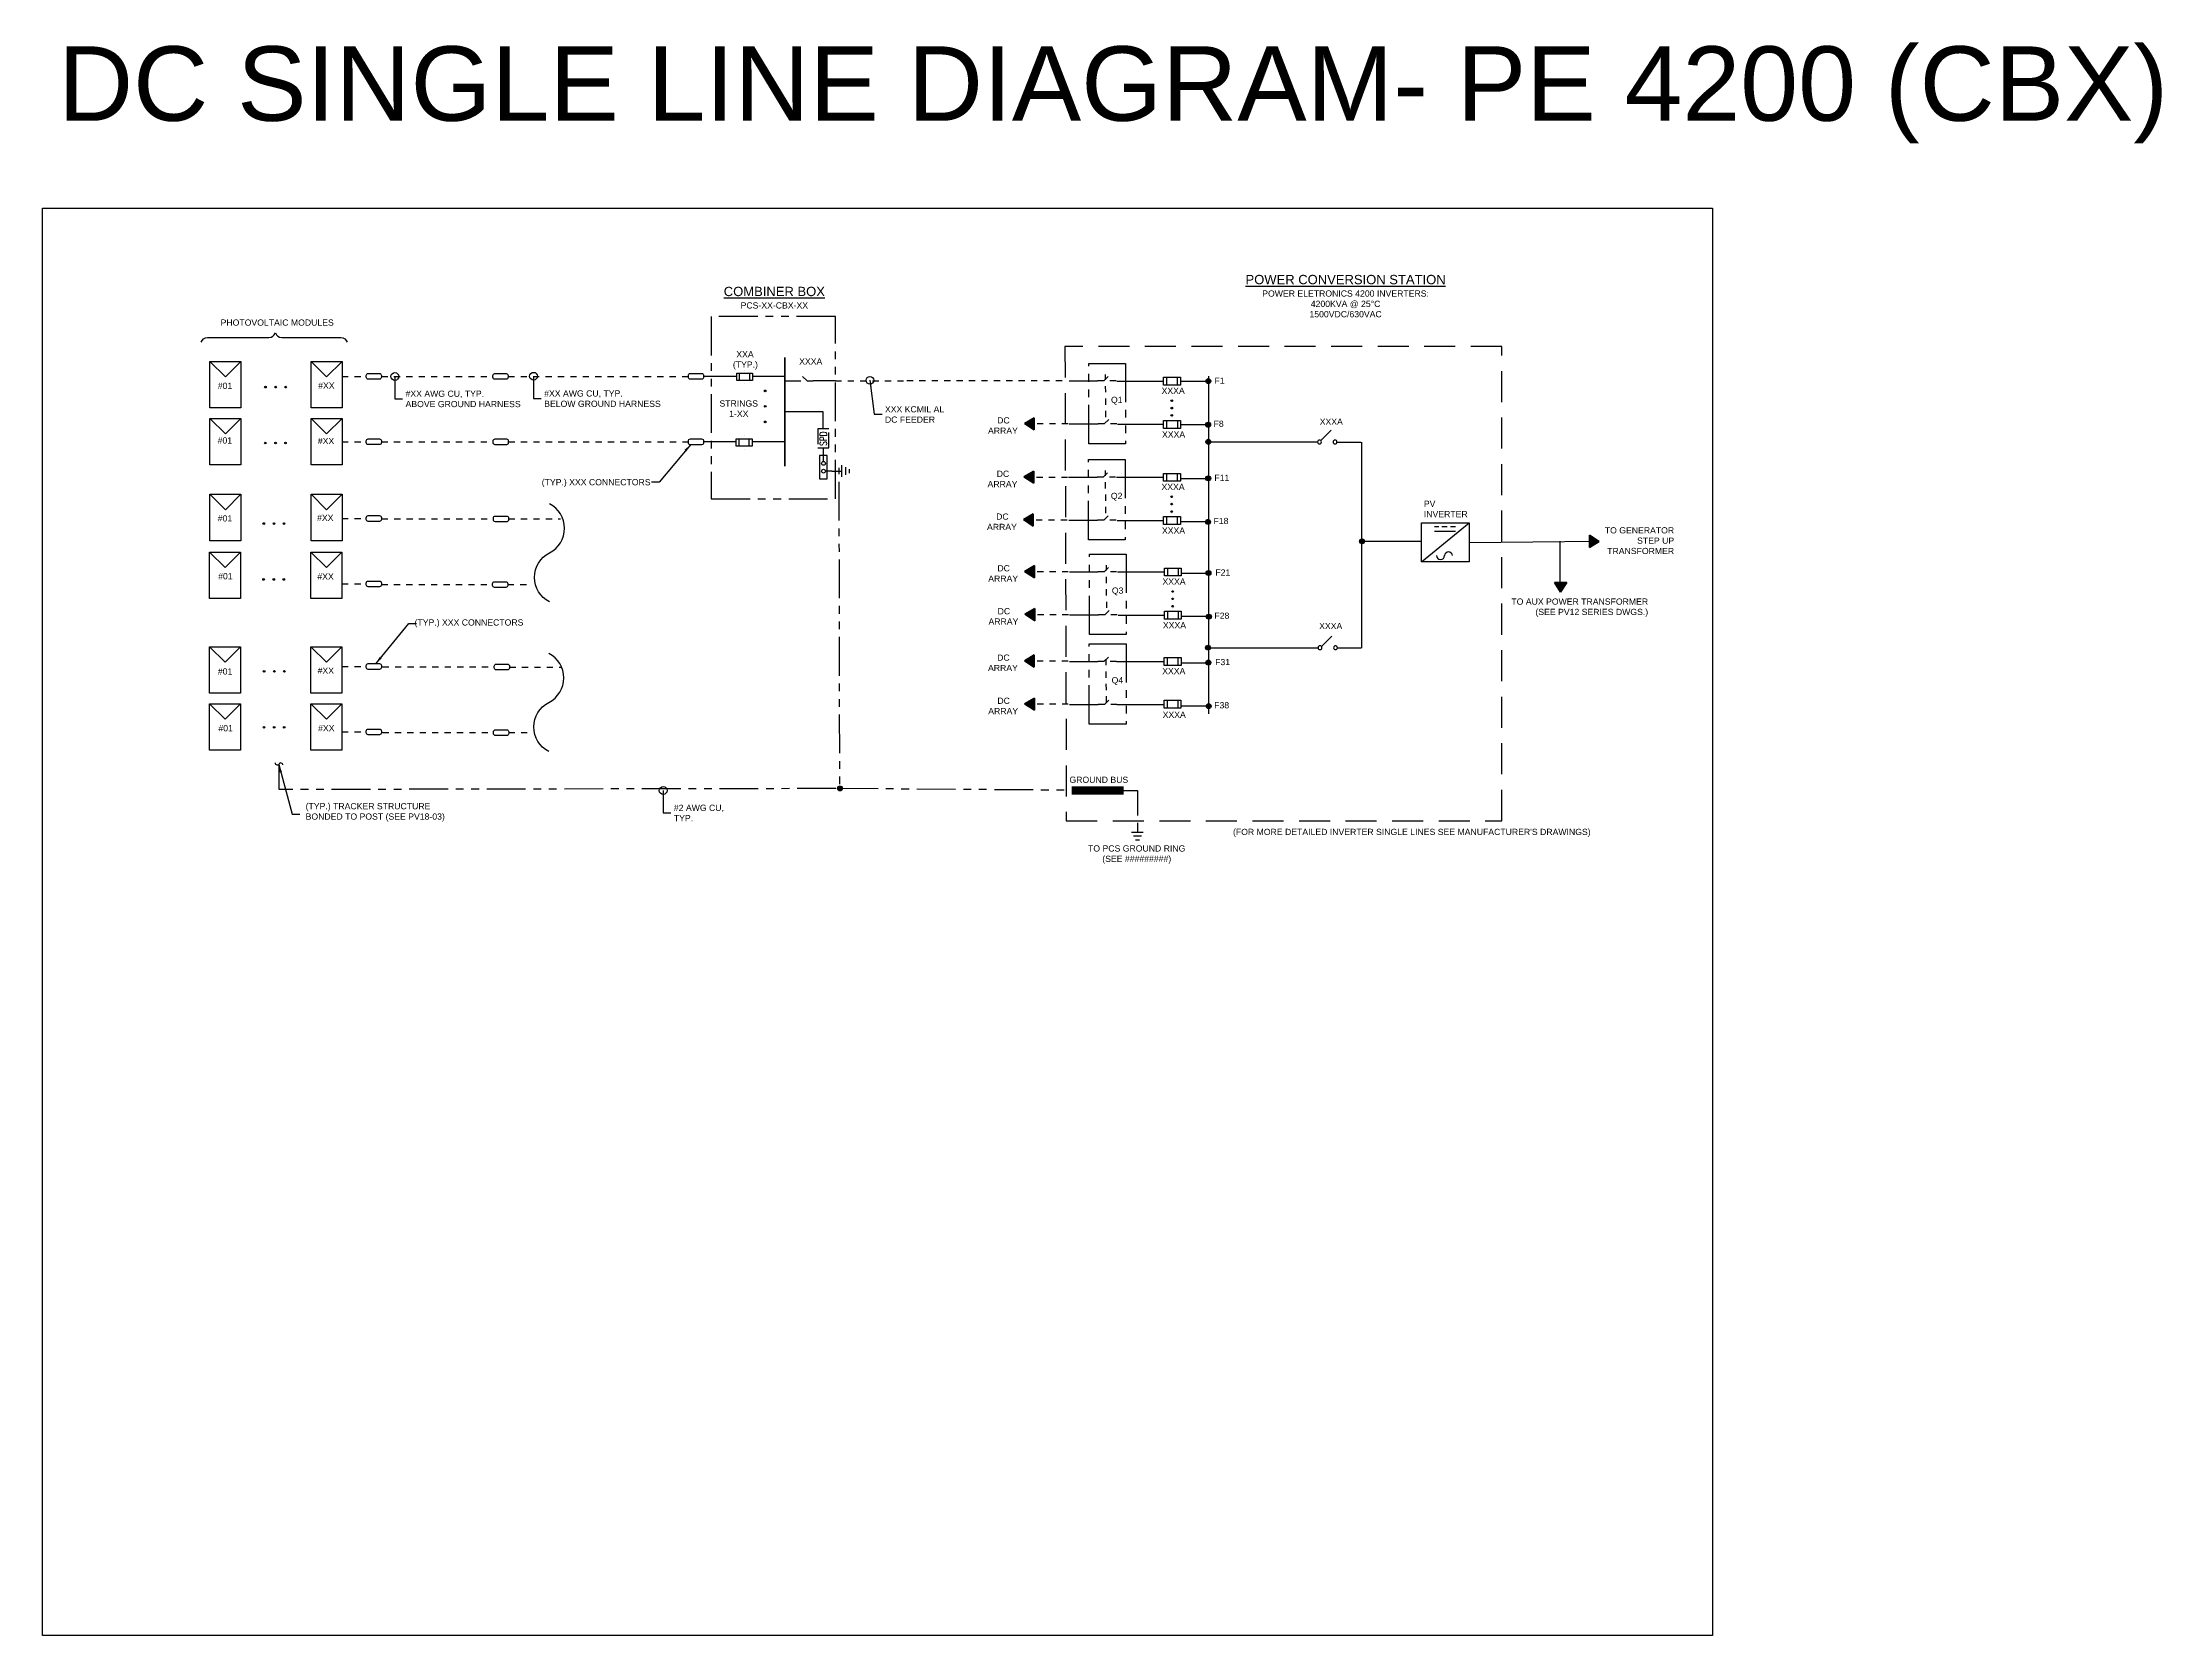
# Model space of a CAD drawing. Header units: feet. Extents: x -17 to 369, y -41 to 98.
# Drawn here: x 334.42 to 368.56, y -0.24 to 25.44 of the extents above; entities that cross this region are included whole.
import ezdxf

# ---------------------------------------------------------------- set-up
doc = ezdxf.new("R2010")
doc.units = ezdxf.units.FT
doc.header["$MEASUREMENT"] = 0
for name, pattern in [('DASHED', [0.75, 0.5, -0.25]), ('DASHED2', [0.375, 0.25, -0.125]), ('HIDDEN', [0.375, 0.25, -0.125]), ('HIDDEN4', [0.0935, 0.0625, -0.031]), ('PHANTOM2', [1.25, 0.625, -0.125, 0.125, -0.125, 0.125, -0.125])]:
    doc.linetypes.add(name, pattern=pattern)
for name, color, linetype in [('E-1LIN', 4, 'Continuous'), ('E-CABL', 133, 'HIDDEN4'), ('E-ELEC-BRDR', 171, 'DASHED2'), ('E-HARN-COMP', 8, 'Continuous'), ('E-HVMV-EQUP', 91, 'Continuous'), ('E-LV-BUS', 32, 'Continuous'), ('E-LV-EQUP', 211, 'Continuous'), ('E-PROD-COND-06F', 4, 'Continuous'), ('E-PROD-COND-06FC', 4, 'Continuous'), ('E-TEXT', 7, 'Continuous'), ('G-ANNO-TEXT', 1, 'Continuous')]:
    doc.layers.add(name, color=color, linetype=linetype)
doc.layers.add('G-TABL', color=7, linetype='Continuous', lineweight=40)
doc.layers.add('PV-PCS BOUNDARY', color=224, linetype='DASHED2', lineweight=90)
doc.styles.add('FSLR_Notes', font='Simplex.shx', dxfattribs={"width": 0.8, "height": 0.109375})
doc.styles.add('NEI-A', font='arial.ttf')
doc.styles.add('T10', font='romans.shx', dxfattribs={"height": 0.1})
doc.dimstyles.new('NEI-A', dxfattribs={"dimtxt": 0.1, "dimasz": 0.125, "dimexe": 0.0625, "dimexo": 0.0625, "dimgap": 0.0625, "dimtad": 0, "dimtih": 1, "dimtoh": 1, "dimdec": 4, "dimzin": 3, "dimdsep": 46, "dimlunit": 4, "dimtxsty": 'NEI-A', "dimcen": 0, "dimadec": 0, "dimazin": 0, "dimtfac": 0.75, "dimtdec": 4, "dimtofl": 0, "dimtmove": 0, "dimatfit": 3, "dimfxl": 1, "dimfrac": 1, "dimtolj": 1, "dimtzin": 0, "dimarcsym": 0})

# ---------------------------------------------------------------- blocks, each defined once
blk = doc.blocks.new('1-LINE - FUSE')
at = {"layer": 'Defpoints', "color": 2}
for p, q in [((-0.114, 0.137), (-0.114, 0.137)), ((0.114, 0.137), (0.114, 0.137))]:
    blk.add_line(p, q, dxfattribs=at)
at = {"layer": 'E-HVMV-EQUP', "color": 0}
for p, q in [((-0.064, 0.223), (0.064, 0.223)), ((-0.064, 0.05), (0.064, 0.05))]:
    blk.add_line(p, q, dxfattribs=at)
blk.add_lwpolyline([(0.064, 0), (-0.064, 0), (-0.064, 0.273), (0.064, 0.273)], close=True, dxfattribs=at)
blk = doc.blocks.new('03')
at = {"linetype": 'Continuous'}
h = blk.add_hatch(color=256, dxfattribs=at)
h.dxf.hatch_style = 1
h.paths.add_polyline_path([(-0.04, 0, 1), (0.04, 0, 1)])
blk.add_circle((0, 0), 0.04, dxfattribs=at)
blk = doc.blocks.new('E-017')
blk.add_line((0.022, 0.053), (0.188, 0.219))
for centre in [(0, 0.281), (0, 0.031)]:
    blk.add_circle(centre, 0.0312)
blk = doc.blocks.new('E-005')
blk.add_line((-0.384, 0), (0.384, 0.625))
blk.add_lwpolyline([(0.384, 0), (-0.384, 0), (-0.384, 0.625), (0.384, 0.625)], close=True)
at = {"layer": 'E-TEXT'}
for p, q in [((-0.108, 0.564), (-0.177, 0.564)), ((0.163, 0.488), (-0.177, 0.488)), ((0.028, 0.564), (-0.056, 0.564)), ((0.163, 0.564), (0.082, 0.564))]:
    blk.add_line(p, q, dxfattribs=at)
for centre, start, end in [((-0.078, 0.098), 180, 0), ((0.05, 0.093), 4.1036, 175.8964)]:
    blk.add_arc(centre, 0.0642, start, end, dxfattribs=at)
blk = doc.blocks.new('E-015')
for p, q in [((0, 0), (0, -0.15625)), ((-0.09375, -0.15625), (0.09375, -0.15625)), ((-0.0625, -0.21875), (0.0625, -0.21875)), ((-0.03125, -0.28125), (0.03125, -0.28125))]:
    blk.add_line(p, q)
blk = doc.blocks.new('*U38')
at = {"layer": 'Defpoints', "color": 2}
for p, q in [((-0.137, 0.114), (-0.137, 0.114)), ((-0.137, -0.114), (-0.137, -0.114))]:
    blk.add_line(p, q, dxfattribs=at)
at = {"layer": 'E-HVMV-EQUP', "color": 0}
for p, q in [((-0.223, -0.064), (-0.223, 0.064)), ((-0.05, -0.064), (-0.05, 0.064))]:
    blk.add_line(p, q, dxfattribs=at)
blk.add_lwpolyline([(0, 0.064), (0, -0.064), (-0.273, -0.064), (-0.273, 0.064)], close=True, dxfattribs=at)
blk = doc.blocks.new('end break')
for centre, major_axis in [((0.016, 0.06), (-0.0162, -0.0604)), ((-0.016, -0.06), (0.0162, 0.0604))]:
    blk.add_ellipse(centre, major_axis=major_axis, ratio=0.75, start_param=3.141593, end_param=6.283185)
blk = doc.blocks.new('3-LINE - CONTINUATION SYMBOL')
at = {"layer": 'E-HVMV-EQUP', "color": 0}
blk.add_lwpolyline([(-0.1082, 0, -0.611301), (0, 0, 0.611301), (0.1082, 0)], format="xyb", dxfattribs=at)
blk = doc.blocks.new('ARROW')
h = blk.add_hatch()
h.set_pattern_fill('ANSI31', color=256)
h.paths.add_polyline_path([(0, 0), (-0.074, -0.114), (0.066, -0.114)])
h = blk.add_hatch(color=256)
h.dxf.hatch_style = 1
h.paths.add_polyline_path([(0, 0), (-0.074, -0.114), (0.066, -0.114)])
blk.add_lwpolyline([(0, 0), (-0.074, -0.114), (0.066, -0.114), (0, 0)], close=True)
blk = doc.blocks.new('1LIN-DISCONNECT')
at = {"color": 4, "linetype": 'Continuous'}
for points in [[(0, 0), (0, -0.1)], [(0.071, -0.129), (0, -0.2), (0, -0.3)]]:
    blk.add_lwpolyline(points, dxfattribs=at)

msp = doc.modelspace()

# ---------------------------------------------------------------- hatches: boundary and pattern name
at = {"layer": 'E-PROD-COND-06F'}
for points in [[(337.999, 19.884, -1), (338.025, 19.884, -1)], [(338.164, 19.884, -1), (338.19, 19.884, -1)], [(338.325, 19.884, -1), (338.352, 19.884, -1)], [(346.064, 19.837, 1), (346.064, 19.811, 1)], [(346.064, 19.587, 1), (346.064, 19.561, 1)], [(352.615, 19.652, -1), (352.615, 19.678, -1)], [(352.615, 19.533, -1), (352.615, 19.559, -1)], [(346.064, 19.337, 1), (346.064, 19.311, 1)], [(352.615, 19.414, -1), (352.615, 19.441, -1)], [(337.996, 18.983, -1), (338.022, 18.983, -1)], [(338.161, 18.983, -1), (338.187, 18.983, -1)], [(338.322, 18.983, -1), (338.348, 18.983, -1)], [(352.614, 18.103, -1), (352.614, 18.13, -1)], [(352.614, 17.985, -1), (352.614, 18.011, -1)], [(352.614, 17.866, -1), (352.614, 17.892, -1)], [(337.971, 17.685, -1), (337.998, 17.685, -1)], [(338.136, 17.685, -1), (338.163, 17.685, -1)], [(338.298, 17.685, -1), (338.324, 17.685, -1)], [(337.968, 16.784, -1), (337.994, 16.784, -1)], [(338.133, 16.784, -1), (338.159, 16.784, -1)], [(338.294, 16.784, -1), (338.321, 16.784, -1)], [(352.629, 16.577, -1), (352.629, 16.603, -1)], [(352.629, 16.458, -1), (352.629, 16.485, -1)], [(352.629, 16.34, -1), (352.629, 16.366, -1)], [(337.977, 15.302, -1), (338.003, 15.302, -1)], [(338.142, 15.302, -1), (338.168, 15.302, -1)], [(338.303, 15.302, -1), (338.329, 15.302, -1)], [(337.974, 14.401, -1), (338, 14.401, -1)], [(338.139, 14.401, -1), (338.165, 14.401, -1)], [(338.3, 14.401, -1), (338.326, 14.401, -1)]]:
    msp.add_hatch(color=7, dxfattribs=at).paths.add_polyline_path(points)

# ---------------------------------------------------------------- linework, layer by layer
for points in [[(334.418, 22.771), (361.327, 22.771), (361.327, -0.239), (334.418, -0.239)], [(347.063, 18.406), (347.063, 18.781), (346.938, 18.781), (346.938, 18.406)]]:
    msp.add_lwpolyline(points, close=True)
for centre in [(347.003, 18.655), (347.003, 18.53)]:
    msp.add_circle(centre, 0.0312)
at = {"layer": 'E-1LIN', "linetype": 'HIDDEN'}
msp.add_lwpolyline([(346.912, 19.214), (346.912, 18.903), (347.089, 18.903), (347.089, 19.214)], close=True, dxfattribs=at)
at = {"layer": 'E-1LIN', "linetype": 'HIDDEN', "flags": 128}
for points in [[(347.001, 18.687), (347.001, 18.903)], [(347.137, 18.531), (347.034, 18.53)]]:
    msp.add_lwpolyline(points, dxfattribs=at)
at = {"layer": 'E-CABL'}
msp.add_line((347.193, 19.986), (348.346, 19.986), dxfattribs=at)
at = {"layer": 'E-CABL', "flags": 128}
for points in [[(339.247, 20.058), (339.636, 20.058)], [(339.881, 20.058), (341.676, 20.058)], [(341.924, 20.058), (344.826, 20.058)], [(348.347, 19.989), (350.927, 19.989)], [(351.554, 19.401), (351.547, 20.086)], [(350.943, 19.291), (350.369, 19.291)], [(339.247, 19.004), (339.636, 19.004)], [(339.881, 19.004), (341.68, 19.004)], [(341.929, 19.003), (344.826, 19.002)], [(351.552, 17.852), (351.546, 18.538)], [(350.936, 18.43), (350.363, 18.43)], [(339.247, 17.766), (339.636, 17.766)], [(339.885, 17.762), (341.684, 17.762)], [(341.929, 17.76), (342.767, 17.76)], [(350.927, 17.74), (350.353, 17.74)], [(350.947, 16.907), (350.373, 16.907)], [(351.567, 16.326), (351.561, 17.012)], [(339.247, 16.712), (339.636, 16.712)], [(339.881, 16.703), (341.671, 16.703)], [(341.916, 16.701), (342.305, 16.701)], [(350.951, 16.216), (350.377, 16.216)], [(339.247, 15.381), (339.636, 15.381)], [(339.9, 15.375), (341.699, 15.375)], [(341.944, 15.373), (342.783, 15.373)], [(350.943, 15.468), (350.369, 15.468)], [(351.562, 14.801), (351.556, 15.487)], [(350.947, 14.773), (350.373, 14.773)], [(339.247, 14.327), (339.636, 14.327)], [(339.897, 14.317), (341.686, 14.317)], [(341.931, 14.315), (342.321, 14.315)]]:
    msp.add_lwpolyline(points, dxfattribs=at)
at = {"layer": 'E-ELEC-BRDR', "linetype": 'DASHED'}
msp.add_lwpolyline([(357.932, 12.894), (357.932, 20.538), (350.894, 20.538), (350.915, 12.894)], close=True, dxfattribs=at)
at = {"layer": 'E-HARN-COMP'}
for points in [[(339.668, 20.104), (339.849, 20.104, -0.414214), (339.881, 20.072), (339.881, 20.044, -0.414214), (339.849, 20.012), (339.668, 20.012, -0.414214), (339.636, 20.044), (339.636, 20.072, -0.414214)], [(341.708, 20.102), (341.889, 20.102, -0.414214), (341.921, 20.07), (341.921, 20.042, -0.414214), (341.889, 20.01), (341.708, 20.01, -0.414214), (341.676, 20.042), (341.676, 20.07, -0.414214)], [(344.859, 20.104), (345.039, 20.104, -0.414214), (345.071, 20.072), (345.071, 20.044, -0.414214), (345.039, 20.012), (344.859, 20.012, -0.414214), (344.826, 20.044), (344.826, 20.072, -0.414214)], [(339.668, 19.05), (339.849, 19.05, -0.414214), (339.881, 19.018), (339.881, 18.99, -0.414214), (339.849, 18.958), (339.668, 18.958, -0.414214), (339.636, 18.99), (339.636, 19.018, -0.414214)], [(341.712, 19.048), (341.893, 19.048, -0.414214), (341.925, 19.016), (341.925, 18.988, -0.414214), (341.893, 18.956), (341.712, 18.956, -0.414214), (341.68, 18.988), (341.68, 19.016, -0.414214)], [(344.859, 19.048), (345.039, 19.048, -0.414214), (345.072, 19.016), (345.072, 18.988, -0.414214), (345.039, 18.956), (344.859, 18.956, -0.414214), (344.826, 18.988), (344.826, 19.016, -0.414214)], [(339.668, 17.813), (339.849, 17.813, -0.414214), (339.881, 17.78), (339.881, 17.752, -0.414214), (339.849, 17.72), (339.668, 17.72, -0.414214), (339.636, 17.752), (339.636, 17.78, -0.414214)], [(341.716, 17.806), (341.896, 17.806, -0.414214), (341.929, 17.774), (341.929, 17.746, -0.414214), (341.896, 17.713), (341.716, 17.713, -0.414214), (341.684, 17.746), (341.684, 17.774, -0.414214)], [(339.668, 16.758), (339.849, 16.758, -0.414214), (339.881, 16.726), (339.881, 16.698, -0.414214), (339.849, 16.666), (339.668, 16.666, -0.414214), (339.636, 16.698), (339.636, 16.726, -0.414214)], [(341.703, 16.748), (341.883, 16.748, -0.414214), (341.916, 16.715), (341.916, 16.687, -0.414214), (341.883, 16.655), (341.703, 16.655, -0.414214), (341.671, 16.687), (341.671, 16.715, -0.414214)], [(339.668, 15.427), (339.849, 15.427, -0.414214), (339.881, 15.395), (339.881, 15.367, -0.414214), (339.849, 15.335), (339.668, 15.335, -0.414214), (339.636, 15.367), (339.636, 15.395, -0.414214)], [(341.731, 15.419), (341.912, 15.419, -0.414214), (341.944, 15.387), (341.944, 15.359, -0.414214), (341.912, 15.327), (341.731, 15.327, -0.414214), (341.699, 15.359), (341.699, 15.387, -0.414214)], [(339.668, 14.373), (339.849, 14.373, -0.414214), (339.881, 14.341), (339.881, 14.313, -0.414214), (339.849, 14.281), (339.668, 14.281, -0.414214), (339.636, 14.313), (339.636, 14.341, -0.414214)], [(341.718, 14.361), (341.899, 14.361, -0.414214), (341.931, 14.329), (341.931, 14.301, -0.414214), (341.899, 14.269), (341.718, 14.269, -0.414214), (341.686, 14.301), (341.686, 14.329, -0.414214)]]:
    msp.add_lwpolyline(points, format="xyb", close=True, dxfattribs=at)
at = {"layer": 'E-LV-BUS', "flags": 128}
for points in [[(350.96, 19.984), (351.418, 19.985)], [(351.728, 19.981), (352.481, 19.981)], [(352.755, 19.978), (353.203, 19.978)], [(353.205, 20.059), (353.205, 14.619)], [(350.961, 19.292), (351.427, 19.292)], [(351.739, 19.285), (352.482, 19.285)], [(352.755, 19.283), (353.203, 19.283)], [(353.194, 19.003), (354.967, 19.003)], [(355.275, 18.997), (355.663, 18.997)], [(355.67, 18.997), (355.67, 15.684)], [(350.953, 18.432), (351.41, 18.433)], [(351.726, 18.433), (352.48, 18.433)], [(352.753, 18.411), (353.202, 18.411)], [(350.954, 17.74), (351.419, 17.74)], [(351.737, 17.737), (352.48, 17.737)], [(352.754, 17.716), (353.202, 17.716)], [(355.68, 17.399), (356.639, 17.399)], [(357.407, 17.382), (359.458, 17.399)], [(358.866, 17.399), (358.866, 16.626)], [(350.968, 16.906), (351.425, 16.907)], [(351.742, 16.906), (352.495, 16.906)], [(352.769, 16.885), (353.217, 16.885)], [(350.969, 16.213), (351.435, 16.213)], [(351.753, 16.211), (352.495, 16.211)], [(352.769, 16.19), (353.217, 16.19)], [(350.964, 15.463), (351.422, 15.463)], [(351.722, 15.463), (352.492, 15.463)], [(352.765, 15.442), (353.213, 15.442)], [(353.198, 15.684), (354.972, 15.684)], [(355.285, 15.684), (355.671, 15.684)], [(350.965, 14.77), (351.431, 14.77)], [(351.731, 14.77), (352.492, 14.77)], [(352.765, 14.746), (353.213, 14.746)]]:
    msp.add_lwpolyline(points, dxfattribs=at)
at = {"layer": 'E-LV-EQUP', "flags": 128}
for points in [[(337.116, 20.298), (337.366, 20.048), (337.616, 20.298), (337.616, 19.548), (337.116, 19.548), (337.116, 20.298), (337.616, 20.298)], [(338.747, 20.298), (338.997, 20.048), (339.247, 20.298), (339.247, 19.548), (338.747, 19.548), (338.747, 20.298), (339.247, 20.298)], [(337.116, 19.379), (337.366, 19.129), (337.616, 19.379), (337.616, 18.629), (337.116, 18.629), (337.116, 19.379), (337.616, 19.379)], [(338.747, 19.379), (338.997, 19.129), (339.247, 19.379), (339.247, 18.629), (338.747, 18.629), (338.747, 19.379), (339.247, 19.379)], [(337.116, 18.157), (337.366, 17.907), (337.616, 18.157), (337.616, 17.407), (337.116, 17.407), (337.116, 18.157), (337.616, 18.157)], [(338.747, 18.157), (338.997, 17.907), (339.247, 18.157), (339.247, 17.407), (338.747, 17.407), (338.747, 18.157), (339.247, 18.157)], [(337.112, 17.225), (337.362, 16.975), (337.612, 17.225), (337.612, 16.475), (337.112, 16.475), (337.112, 17.225), (337.612, 17.225)], [(338.743, 17.225), (338.993, 16.975), (339.243, 17.225), (339.243, 16.475), (338.743, 16.475), (338.743, 17.225), (339.243, 17.225)], [(337.112, 15.699), (337.362, 15.449), (337.612, 15.699), (337.612, 14.949), (337.112, 14.949), (337.112, 15.699), (337.612, 15.699)], [(338.743, 15.699), (338.993, 15.449), (339.243, 15.699), (339.243, 14.949), (338.743, 14.949), (338.743, 15.699), (339.243, 15.699)], [(337.112, 14.78), (337.362, 14.53), (337.612, 14.78), (337.612, 14.03), (337.112, 14.03), (337.112, 14.78), (337.612, 14.78)], [(338.743, 14.78), (338.993, 14.53), (339.243, 14.78), (339.243, 14.03), (338.743, 14.03), (338.743, 14.78), (339.243, 14.78)]]:
    msp.add_lwpolyline(points, dxfattribs=at)
at = {"layer": 'E-LV-EQUP', "linetype": 'PHANTOM2', "flags": 128}
for points in [[(338.226, 13.801), (338.226, 13.403), (347.265, 13.419), (347.257, 17.968), (347.257, 18.585)], [(347.257, 13.419), (351.147, 13.391)], [(351.838, 13.382), (352.062, 13.382), (352.062, 12.863)]]:
    msp.add_lwpolyline(points, dxfattribs=at)
at = {"layer": 'E-PROD-COND-06F'}
for p, q in [((345.604, 20.058), (345.071, 20.058)), ((346.369, 20.058), (345.865, 20.058)), ((346.381, 19.987), (346.538, 19.987)), ((347.194, 19.987), (346.837, 19.987)), ((347, 19.484), (346.381, 19.484)), ((347, 19.214), (347, 19.484)), ((345.598, 19), (345.072, 19)), ((346.363, 19), (345.859, 19))]:
    msp.add_line(p, q, dxfattribs=at)
at = {"layer": 'E-PROD-COND-06F', "color": 8, "linetype": 'PHANTOM2'}
for points in [[(345.194, 21.02), (345.194, 18.085), (347.194, 18.085), (347.194, 21.02)], [(351.276, 20.267), (351.867, 20.267), (351.867, 18.972), (351.276, 18.972)], [(351.274, 18.718), (351.866, 18.718), (351.866, 17.424), (351.274, 17.424)], [(351.29, 17.192), (351.881, 17.192), (351.881, 15.897), (351.29, 15.897)], [(351.286, 15.749), (351.877, 15.749), (351.877, 14.454), (351.286, 14.454)]]:
    msp.add_lwpolyline(points, close=True, dxfattribs=at)
at = {"layer": 'E-PROD-COND-06F'}
for points, const_width in [([(346.381, 18.607), (346.381, 20.362)], 0.03), ([(351, 13.382), (351.838, 13.382)], 0.13)]:
    msp.add_lwpolyline(points, dxfattribs=dict(at, const_width=const_width))
at = {"layer": 'E-PROD-COND-06F', "color": 7}
for centre in [(338.012, 19.884), (338.177, 19.884), (338.338, 19.884), (346.064, 19.824), (346.064, 19.574), (352.615, 19.665), (352.615, 19.546), (346.064, 19.324), (352.615, 19.428), (338.009, 18.983), (338.174, 18.983), (338.335, 18.983), (352.614, 18.117), (352.614, 17.998), (352.614, 17.879), (337.985, 17.685), (338.149, 17.685), (338.311, 17.685), (337.981, 16.784), (338.146, 16.784), (338.307, 16.784), (352.629, 16.59), (352.629, 16.472), (352.629, 16.353), (337.99, 15.302), (338.155, 15.302), (338.316, 15.302), (337.987, 14.401), (338.152, 14.401), (338.313, 14.401)]:
    msp.add_circle(centre, 0.0131, dxfattribs=at)
at = {"layer": 'G-ANNO-TEXT', "flags": 128}
msp.add_lwpolyline([(336.976, 20.608, -0.298343), (337.079, 20.684), (338.068, 20.684, 0.298343), (338.171, 20.759, 0.298343), (338.274, 20.684), (339.227, 20.684, -0.298343), (339.329, 20.608)], format="xyb", dxfattribs=at)

# ---------------------------------------------------------------- block references
at = {"xscale": 7.308600585754728, "yscale": 7.308600585754728, "zscale": 7.308600585754728, "rotation": 89.99999999999997}
for p in [(342.588, 17.213), (342.578, 14.802)]:
    msp.add_blockref('3-LINE - CONTINUATION SYMBOL', p, dxfattribs=at)
at = {"layer": 'E-1LIN', "rotation": 90}
msp.add_blockref('1LIN-DISCONNECT', (346.538, 19.987), dxfattribs=at)
at = {"layer": 'E-1LIN', "xscale": -1}
for name, p, rotation in [('1LIN-DISCONNECT', (351.718, 19.985), 270), ('1LIN-DISCONNECT', (351.727, 19.292), 270), ('E-015', (347.137, 18.531), 90), ('1LIN-DISCONNECT', (351.71, 18.433), 270), ('1LIN-DISCONNECT', (351.719, 17.74), 270), ('1LIN-DISCONNECT', (351.725, 16.907), 270), ('1LIN-DISCONNECT', (351.735, 16.213), 270), ('1LIN-DISCONNECT', (351.722, 15.463), 270), ('1LIN-DISCONNECT', (351.731, 14.77), 270)]:
    msp.add_blockref(name, p, dxfattribs=dict(at, rotation=rotation))
at = {"layer": 'E-1LIN'}
msp.add_blockref('E-005', (357.023, 17.07), dxfattribs=at)
at = {"layer": 'E-1LIN', "xscale": -1}
msp.add_blockref('E-015', (352.062, 12.863), dxfattribs=at)
at = {"layer": 'E-HVMV-EQUP', "xscale": 0.9394612112319507, "yscale": 0.9394612112319507, "zscale": 0.9394612112319507}
for p in [(345.861, 20.049), (345.855, 18.991)]:
    msp.add_blockref('*U38', p, dxfattribs=at)
at = {"layer": 'E-HVMV-EQUP', "zscale": 2, "rotation": 270}
for p in [(353.203, 19.981), (353.199, 19.278), (353.203, 19.003), (353.202, 18.414), (353.198, 17.711), (355.68, 17.399), (353.207, 16.888), (353.213, 16.184), (353.198, 15.684), (353.204, 15.444), (353.209, 14.741), (347.269, 13.416)]:
    msp.add_blockref('03', p, dxfattribs=at)
at = {"layer": 'E-LV-EQUP', "rotation": 270}
for p in [(352.481, 19.978), (352.482, 19.283), (352.48, 18.43), (352.48, 17.735), (352.495, 16.904), (352.495, 16.208), (352.491, 15.461), (352.49, 14.775)]:
    msp.add_blockref('1-LINE - FUSE', p, dxfattribs=at)
at = {"layer": 'E-LV-EQUP', "xscale": 0.5000000033, "yscale": 0.5000000033, "zscale": 0.5000000033, "rotation": 90}
msp.add_blockref('end break', (338.231, 13.81), dxfattribs=at)
at = {"layer": 'E-PROD-COND-06FC', "xscale": -1, "rotation": 270}
for p in [(354.964, 19), (354.972, 15.684)]:
    msp.add_blockref('E-017', p, dxfattribs=at)
at = {"layer": 'PV-PCS BOUNDARY', "xscale": 1.39854621569094, "yscale": 1.39854621569094, "zscale": 1.39854621569094}
for p, rotation in [((350.24, 19.299), 89.99999999999999), ((350.233, 18.438), 89.99999999999999), ((350.223, 17.748), 89.99999999999999), ((359.502, 17.394), 270), ((350.244, 16.915), 89.99999999999999), ((358.876, 16.577), 180), ((350.248, 16.223), 89.99999999999999), ((350.24, 15.475), 89.99999999999999), ((350.244, 14.78), 89.99999999999999)]:
    msp.add_blockref('ARROW', p, dxfattribs=dict(at, rotation=rotation))

# ---------------------------------------------------------------- texts
at = {"layer": 'Defpoints', "color": 1, "insert": (351.668, 23.816), "char_height": 1.2, "attachment_point": 8, "style": 'NEI-A'}
msp.add_mtext('DC SINGLE LINE DIAGRAM- PE 4200 (CBX)', dxfattribs=at)
at = {"layer": 'G-ANNO-TEXT', "char_height": 0.15, "attachment_point": 2, "style": 'NEI-A'}
for s, insert in [('{\\LPOWER CONVERSION STATION\\P\\H0.66667x;\\lPOWER ELETRONICS 4200 \\H1.00001x;INVERTERS:\\P4200KVA @ 25%%DC \\P1500VDC/630VAC}', (355.415, 21.693)), ('{\\LCOMBINER BOX\\P\\H0.66667x;\\lPCS-XX-CBX-XX}', (346.211, 21.501)), ("{\\H0.66667x;(FOR MORE DETAILED INVERTER SINGLE LINES SEE MANUFACTURER'S DRAWINGS)}", (356.482, 12.765))]:
    msp.add_mtext(s, dxfattribs=dict(at, insert=insert))
at = {"layer": 'G-ANNO-TEXT', "char_height": 0.1, "style": 'NEI-A'}
for s, insert, width, attachment_point in [('PHOTOVOLTAIC MODULES', (339.113, 20.924), 1.81785, 6), ('\\pi0.16436;XXA \\P\\pi0.10891;(TYP.)', (345.434, 20.316), 0.60786, 4), ('\\A1;XXXA', (346.611, 20.298), 1.3749, 4), ('\\A1;\\pi0.12608;#01 ', (337.118, 19.904), 0.45816, 4), ('\\A1;#XX ', (338.861, 19.909), 0.45816, 4), ('#XX AWG CU, TYP.\\PABOVE GROUND HARNESS', (340.269, 19.694), 1.95282, 4), ('#XX AWG CU, TYP.\\PBELOW GROUND HARNESS', (342.503, 19.698), 1.95282, 4), ('\\A1;\\pi0.14948;XXXA', (352.301, 19.825), 0.67126, 4), ('\\A1;F1', (353.303, 19.989), 0.67126, 4), ('\\A1;\\pi0.00869;STRINGS \\P\\pi0.16514;1-XX', (345.318, 19.537), 0.62475, 4), ('XXX KCMIL AL\\PDC FEEDER', (347.993, 19.443), 0.97551, 4), ('\\A1;Q1', (351.635, 19.665), 0.67126, 4), ('\\A1;\\pi0.02492;DC\\P\\pi-0.12245;ARRAY ', (349.776, 19.265), 0.23531, 4), ('\\A1;\\pi0.14948;XXXA', (352.308, 19.121), 0.67126, 4), ('\\A1;F8', (353.288, 19.293), 0.67126, 4), ('\\A1;XXXA', (354.998, 19.327), 0.67126, 4), ('\\A1;\\pi0.12608;#01 ', (337.115, 19.024), 0.45816, 4), ('\\A1;#XX ', (338.856, 19.016), 0.45816, 4), ('\\A1;\\pi0.02492;DC\\P\\pi-0.12245;ARRAY ', (349.769, 18.404), 0.23531, 4), ('\\A1;F11', (353.301, 18.422), 0.67126, 4), ('\\A1;(TYP.) XXX CONNECTORS', (344.217, 18.337), 2.14397, 6), ('\\A1;Q2', (351.633, 18.117), 0.67126, 4), ('\\A1;\\pi0.14948;XXXA', (352.299, 18.276), 0.67126, 4), ('\\A1;\\pi0.12608;#01 ', (337.117, 17.768), 0.45816, 4), ('\\A1;\\pi0.09821;#XX ', (338.745, 17.777), 0.45816, 4), ('\\A1;\\pi0.02492;DC\\P\\pi-0.12245;ARRAY ', (349.76, 17.714), 0.23531, 4), ('\\A1;F18', (353.287, 17.726), 0.67126, 4), ('\\A1;PV INVERTER', (356.676, 17.921), 0.70557, 4), ('\\A1;\\pi0.14948;XXXA', (352.307, 17.572), 0.67126, 4), ('TO GENERATOR STEP UP TRANSFORMER', (360.709, 17.409), 1.18112, 6), ('\\A1;\\pi0.12608;#01 ', (337.124, 16.836), 0.45816, 4), ('\\A1;\\pi0.09821;#XX ', (338.75, 16.831), 0.45816, 4), ('\\A1;\\pi0.02492;DC\\P\\pi-0.12245;ARRAY ', (349.78, 16.881), 0.23531, 4), ('\\A1;\\pi0.14948;XXXA', (352.315, 16.75), 0.67126, 4), ('\\A1;F21', (353.317, 16.896), 0.67126, 4), ('\\A1;Q3', (351.649, 16.591), 0.67126, 4), ('TO AUX POWER TRANSFORMER (SEE PV12 SERIES DWGS.)', (360.29, 16.329), 2.20346, 6), ('\\A1;(TYP.) XXX CONNECTORS', (342.168, 16.076), 2.14397, 6), ('\\A1;\\pi0.02492;DC\\P\\pi-0.12245;ARRAY ', (349.784, 16.189), 0.23531, 4), ('\\A1;\\pi0.14948;XXXA', (352.322, 16.046), 0.67126, 4), ('\\A1;F28', (353.302, 16.199), 0.67126, 4), ('\\A1;XXXA', (354.989, 16.034), 0.67126, 4), ('\\A1;\\pi0.02492;DC\\P\\pi-0.12245;ARRAY ', (349.776, 15.441), 0.23531, 4), ('\\A1;F31', (353.313, 15.452), 0.67126, 4), ('\\A1;\\pi0.12608;#01 ', (337.119, 15.301), 0.45816, 4), ('\\A1;\\pi0.09821;#XX ', (338.754, 15.314), 0.45816, 4), ('\\A1;Q4', (351.645, 15.147), 0.67126, 4), ('\\A1;\\pi0.14948;XXXA', (352.311, 15.307), 0.67126, 4), ('\\A1;\\pi0.02492;DC\\P\\pi-0.12245;ARRAY ', (349.78, 14.746), 0.23531, 4), ('\\A1;F38', (353.298, 14.756), 0.67126, 4), ('\\A1;\\pi0.12608;#01 ', (337.128, 14.386), 0.45816, 4), ('\\A1;#XX ', (338.86, 14.387), 0.45816, 4), ('\\A1;\\pi0.14948;XXXA', (352.318, 14.603), 0.67126, 4), ('\\A1;\\pi0.05081;GROUND BUS', (350.915, 13.555), 1.03381, 4), ('(TYP.) TRACKER STRUCTURE BONDED TO POST (SEE PV18-03)', (338.659, 13.031), 2.53409, 4), ('#2 AWG CU, TYP.', (344.592, 13.02), 0.98039, 4), ('\\A1;\\pi0.50753;TO PCS GROUND RING \\P\\pi0.73686;(SEE #########)', (350.758, 12.35), 2.57086, 4)]:
    msp.add_mtext(s, dxfattribs=dict(at, insert=insert, width=width, attachment_point=attachment_point))
at = {"layer": 'G-TABL', "insert": (346.946, 19.17), "char_height": 0.1094, "attachment_point": 3, "rotation": 90, "style": 'FSLR_Notes'}
msp.add_mtext_dynamic_manual_height_columns('SPD', width=0.02378, gutter_width=0.547, heights=[0], dxfattribs=at)

# ---------------------------------------------------------------- leaders
at = {"layer": 'G-ANNO-TEXT', "annotation_type": 0, "has_hookline": 1}
for points, override, hookline_direction, text_width in [([(340.097, 20.056), (340.097, 19.696), (340.222, 19.696)], {"dimgap": 0.046875, "dimtad": 0, "dimtxsty": 'T10', "dimldrblk": 'DotBlank'}, 0, 1.848), ([(342.331, 20.06), (342.331, 19.699), (342.456, 19.699)], {"dimgap": 0.046875, "dimtad": 0, "dimtxsty": 'T10', "dimldrblk": 'DotBlank'}, 0, 1.861), ([(347.751, 19.994), (347.821, 19.446), (347.946, 19.446)], {"dimgap": 0.046875, "dimtad": 0, "dimtxsty": 'T10', "dimldrblk": 'DotBlank'}, 0, 0.949), ([(344.859, 18.956), (344.355, 18.353), (344.23, 18.353)], {"dimgap": 0.046875, "dimtad": 0}, 1, 1.738), ([(339.788, 15.426), (340.321, 16.072), (340.446, 16.072)], {"dimgap": 0.046875, "dimtad": 0}, 0, 1.738), ([(338.226, 13.801), (338.441, 13.001), (338.566, 13.001)], {"dimgap": 0.046875, "dimtad": 0, "dimtxsty": 'T10'}, 0, 2.228), ([(344.42, 13.382), (344.42, 13.022), (344.545, 13.022)], {"dimgap": 0.046875, "dimtad": 0, "dimtxsty": 'T10', "dimldrblk": 'DotBlank'}, 0, 0.793)]:
    msp.add_leader(points, dimstyle='NEI-A', override=override, dxfattribs=dict(at, hookline_direction=hookline_direction, text_width=text_width))

doc.saveas('drawing.dxf')
